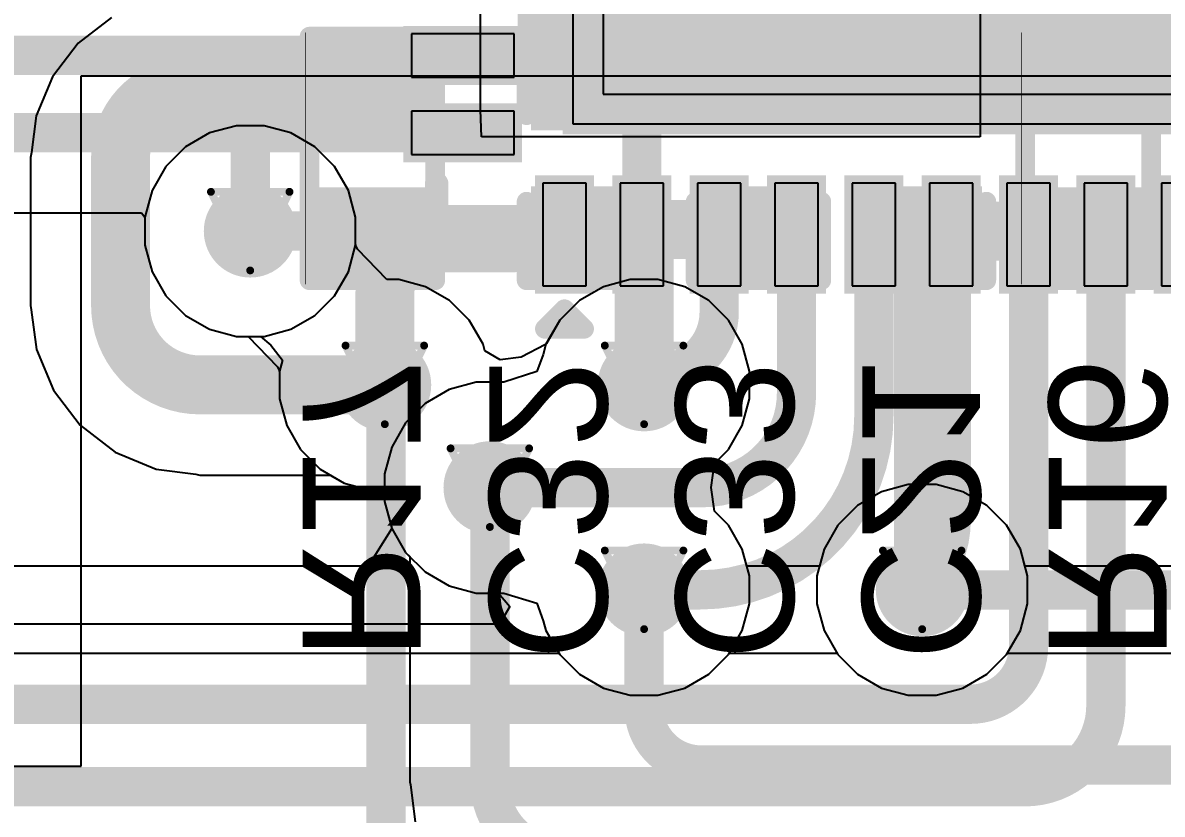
# Model space of a CAD drawing. Header units: inches. Extents: x 0 to 35.2, y -0.7 to 15.9.
# Drawn here: x 1.4651 to 1.7551, y 0.6569 to 0.8583 of the extents above; entities that cross this region are included whole.
import ezdxf

# ---------------------------------------------------------------- set-up
doc = ezdxf.new("R2010")
doc.units = ezdxf.units.IN
doc.header["$MEASUREMENT"] = 0
for name, color, linetype in [('Bottom Layer', 5, 'Continuous'), ('Bottom Overlay', 54, 'Continuous'), ('Bottom Paste', 16, 'Continuous'), ('Bottom Solder', 6, 'Continuous'), ('Drill Drawing', 1, 'Continuous'), ('GND1', 16, 'Continuous'), ('GND2', 76, 'Continuous'), ('Top Layer', 1, 'Continuous'), ('Top Overlay', 2, 'Continuous'), ('Top Paste', 8, 'Continuous'), ('Top Solder', 216, 'Continuous'), ('Via Holes', 16, 'Continuous')]:
    doc.layers.add(name, color=color, linetype=linetype)
doc.styles.add('Arial', font='', dxfattribs={"height": 0.2})
doc.styles.get('Arial').set_extended_font_data('Arial')

# ---------------------------------------------------------------- blocks, each defined once
blk = doc.blocks.new('40_LFCSP_WQ__6_6__24')
at = {"layer": 'Top Layer'}
for points in [[(-0.08307, 0.12756), (-0.08307, 0.10138), (-0.09409, 0.10138), (-0.09409, 0.12756)], [(-0.06339, 0.12756), (-0.06339, 0.10138), (-0.07441, 0.10138), (-0.07441, 0.12756)], [(-0.10138, 0.09409), (-0.10138, 0.08307), (-0.12756, 0.08307), (-0.12756, 0.09409)], [(0.08701, 0.08701), (0.08701, -0.08701), (-0.08701, -0.08701), (-0.08701, 0.08701)], [(-0.10138, 0.07441), (-0.10138, 0.06339), (-0.12756, 0.06339), (-0.12756, 0.07441)], [(-0.10138, 0.05472), (-0.10138, 0.0437), (-0.12756, 0.0437), (-0.12756, 0.05472)], [(-0.10138, 0.03504), (-0.10138, 0.02402), (-0.12756, 0.02402), (-0.12756, 0.03504)], [(-0.10138, 0.01535), (-0.10138, 0.00433), (-0.12756, 0.00433), (-0.12756, 0.01535)], [(-0.10138, -0.00433), (-0.10138, -0.01535), (-0.12756, -0.01535), (-0.12756, -0.00433)], [(-0.10138, -0.02402), (-0.10138, -0.03504), (-0.12756, -0.03504), (-0.12756, -0.02402)], [(-0.10138, -0.0437), (-0.10138, -0.05472), (-0.12756, -0.05472), (-0.12756, -0.0437)], [(-0.10138, -0.06339), (-0.10138, -0.07441), (-0.12756, -0.07441), (-0.12756, -0.06339)]]:
    blk.add_hatch(color=1, dxfattribs=at).paths.add_polyline_path(points)
at = {"layer": 'Top Solder'}
for points in [[(-0.08107, 0.12956), (-0.08107, 0.09938), (-0.09609, 0.09938), (-0.09609, 0.12956)], [(-0.06139, 0.12956), (-0.06139, 0.09938), (-0.07641, 0.09938), (-0.07641, 0.12956)], [(-0.09938, 0.09609), (-0.09938, 0.08107), (-0.12956, 0.08107), (-0.12956, 0.09609)], [(0.08901, 0.08901), (0.08901, -0.08901), (-0.08901, -0.08901), (-0.08901, 0.08901)], [(-0.09938, 0.07641), (-0.09938, 0.06139), (-0.12956, 0.06139), (-0.12956, 0.07641)], [(-0.09938, 0.05672), (-0.09938, 0.0417), (-0.12956, 0.0417), (-0.12956, 0.05672)], [(-0.09938, 0.03704), (-0.09938, 0.02202), (-0.12956, 0.02202), (-0.12956, 0.03704)], [(-0.09938, 0.01735), (-0.09938, 0.00233), (-0.12956, 0.00233), (-0.12956, 0.01735)], [(-0.09938, -0.00233), (-0.09938, -0.01735), (-0.12956, -0.01735), (-0.12956, -0.00233)], [(-0.09938, -0.02202), (-0.09938, -0.03704), (-0.12956, -0.03704), (-0.12956, -0.02202)], [(-0.09938, -0.0417), (-0.09938, -0.05672), (-0.12956, -0.05672), (-0.12956, -0.0417)], [(-0.09938, -0.06139), (-0.09938, -0.07641), (-0.12956, -0.07641), (-0.12956, -0.06139)]]:
    blk.add_hatch(color=216, dxfattribs=at).paths.add_polyline_path(points)
at = {"layer": 'Top Overlay'}
for points, const_width in [([(-0.12111, 0.12111), (-0.10159, 0.12111)], 0.006), ([(-0.12111, 0.12111), (-0.12111, 0.10159)], 0.006), ([(-0.13847, 0.09358), (-0.13847, 0.08358)], 0.005), ([(-0.13847, 0.09358), (-0.13347, 0.08858)], 0.005), ([(-0.13347, 0.08858), (-0.13847, 0.08358)], 0.005)]:
    blk.add_lwpolyline(points, dxfattribs=dict(at, const_width=const_width))
for points, const_width in [([(-0.12261, 0.12111, 1), (-0.11961, 0.12111, 1)], 0.003), ([(-0.12261, 0.12111, 1), (-0.11961, 0.12111, 1)], 0.003), ([(-0.10309, 0.12111, 1), (-0.10009, 0.12111, 1)], 0.003), ([(-0.12261, 0.10159, 1), (-0.11961, 0.10159, 1)], 0.003), ([(-0.13972, 0.09358, 1), (-0.13722, 0.09358, 1)], 0.0025), ([(-0.13972, 0.09358, 1), (-0.13722, 0.09358, 1)], 0.0025), ([(-0.13472, 0.08858, 1), (-0.13222, 0.08858, 1)], 0.0025), ([(-0.13472, 0.08858, 1), (-0.13222, 0.08858, 1)], 0.0025), ([(-0.13972, 0.08358, 1), (-0.13722, 0.08358, 1)], 0.0025), ([(-0.13972, 0.08358, 1), (-0.13722, 0.08358, 1)], 0.0025)]:
    blk.add_lwpolyline(points, format="xyb", close=True, dxfattribs=dict(at, const_width=const_width))
at = {"layer": 'Top Paste'}
for p, q in [((-0.08307, 0.12756), (-0.09409, 0.12756)), ((-0.09409, 0.12756), (-0.09409, 0.10138)), ((-0.08307, 0.10138), (-0.08307, 0.12756)), ((-0.06339, 0.12756), (-0.07441, 0.12756)), ((-0.07441, 0.12756), (-0.07441, 0.10138)), ((-0.06339, 0.10138), (-0.06339, 0.12756)), ((-0.09409, 0.10138), (-0.09409, 0.10138)), ((-0.09409, 0.10138), (-0.08307, 0.10138)), ((-0.07441, 0.10138), (-0.07441, 0.10138)), ((-0.07441, 0.10138), (-0.06339, 0.10138)), ((-0.10138, 0.09409), (-0.12756, 0.09409)), ((-0.12756, 0.09409), (-0.12756, 0.08307)), ((-0.10138, 0.08307), (-0.10138, 0.09409)), ((-0.12756, 0.08307), (-0.12756, 0.08307)), ((-0.12756, 0.08307), (-0.10138, 0.08307)), ((0.07874, 0.07874), (-0.07874, 0.07874)), ((-0.07874, 0.07874), (-0.07874, -0.07874)), ((-0.10138, 0.07441), (-0.12756, 0.07441)), ((-0.12756, 0.07441), (-0.12756, 0.06339)), ((-0.10138, 0.06339), (-0.10138, 0.07441)), ((-0.12756, 0.06339), (-0.12756, 0.06339)), ((-0.12756, 0.06339), (-0.10138, 0.06339)), ((-0.10138, 0.05472), (-0.12756, 0.05472)), ((-0.12756, 0.05472), (-0.12756, 0.0437)), ((-0.10138, 0.05472), (-0.10138, 0.05472)), ((-0.10138, 0.0437), (-0.10138, 0.05472)), ((-0.12756, 0.0437), (-0.10138, 0.0437)), ((-0.10138, 0.03504), (-0.12756, 0.03504)), ((-0.12756, 0.03504), (-0.12756, 0.02402)), ((-0.10138, 0.03504), (-0.10138, 0.03504)), ((-0.10138, 0.02402), (-0.10138, 0.03504)), ((-0.12756, 0.02402), (-0.10138, 0.02402)), ((-0.10138, 0.01535), (-0.12756, 0.01535)), ((-0.12756, 0.01535), (-0.12756, 0.00433)), ((-0.10138, 0.01535), (-0.10138, 0.01535)), ((-0.10138, 0.00433), (-0.10138, 0.01535)), ((-0.12756, 0.00433), (-0.10138, 0.00433)), ((-0.10138, -0.00433), (-0.12756, -0.00433)), ((-0.12756, -0.00433), (-0.12756, -0.01535)), ((-0.10138, -0.00433), (-0.10138, -0.00433)), ((-0.10138, -0.01535), (-0.10138, -0.00433)), ((-0.12756, -0.01535), (-0.10138, -0.01535)), ((-0.10138, -0.02402), (-0.12756, -0.02402)), ((-0.12756, -0.02402), (-0.12756, -0.03504)), ((-0.10138, -0.02402), (-0.10138, -0.02402)), ((-0.10138, -0.03504), (-0.10138, -0.02402)), ((-0.12756, -0.03504), (-0.10138, -0.03504)), ((-0.10138, -0.0437), (-0.12756, -0.0437)), ((-0.12756, -0.0437), (-0.12756, -0.05472)), ((-0.10138, -0.0437), (-0.10138, -0.0437)), ((-0.10138, -0.05472), (-0.10138, -0.0437)), ((-0.12756, -0.05472), (-0.10138, -0.05472)), ((-0.10138, -0.06339), (-0.12756, -0.06339)), ((-0.12756, -0.06339), (-0.12756, -0.07441)), ((-0.10138, -0.06339), (-0.10138, -0.06339)), ((-0.10138, -0.07441), (-0.10138, -0.06339))]:
    blk.add_line(p, q, dxfattribs=at)
blk = doc.blocks.new('R___0402_B_92')
at = {"layer": 'Bottom Layer'}
for points in [[(-0.0095, 0.0125), (-0.0095, -0.0125), (-0.0275, -0.0125), (-0.0275, 0.0125)], [(0.0275, 0.0125), (0.0275, -0.0125), (0.0095, -0.0125), (0.0095, 0.0125)]]:
    blk.add_hatch(color=5, dxfattribs=at).paths.add_polyline_path(points)
at = {"layer": 'Bottom Paste'}
for points in [[(-0.0095, 0.0125), (-0.0095, -0.0125), (-0.0275, -0.0125), (-0.0275, 0.0125)], [(0.0275, 0.0125), (0.0275, -0.0125), (0.0095, -0.0125), (0.0095, 0.0125)]]:
    blk.add_hatch(color=16, dxfattribs=at).paths.add_polyline_path(points)
at = {"layer": 'Bottom Solder'}
for points in [[(-0.00733, 0.01467), (-0.00733, -0.01467), (-0.02967, -0.01467), (-0.02967, 0.01467)], [(0.02967, 0.01467), (0.02967, -0.01467), (0.00733, -0.01467), (0.00733, 0.01467)]]:
    blk.add_hatch(color=6, dxfattribs=at).paths.add_polyline_path(points)
at = {"layer": 'Bottom Overlay'}
for points, const_width in [([(-0.031, 0.016), (0.031, 0.016)], 0.005), ([(-0.031, 0.016), (-0.031, -0.016)], 0.005), ([(0.031, 0.016), (0.031, -0.016)], 0.005), ([(-0.032, 0.017), (0.032, 0.017)], 0.000127), ([(-0.031, -0.016), (0.031, -0.016)], 0.005)]:
    blk.add_lwpolyline(points, dxfattribs=dict(at, const_width=const_width))
for points, const_width in [([(-0.03225, 0.016, 1), (-0.02975, 0.016, 1)], 0.0025), ([(-0.03225, 0.016, 1), (-0.02975, 0.016, 1)], 0.0025), ([(0.02975, 0.016, 1), (0.03225, 0.016, 1)], 0.0025), ([(0.02975, 0.016, 1), (0.03225, 0.016, 1)], 0.0025), ([(-0.03203, 0.017, 1), (-0.03197, 0.017, 1)], 0.0000635), ([(0.03197, 0.017, 1), (0.03203, 0.017, 1)], 0.0000635), ([(-0.03225, -0.016, 1), (-0.02975, -0.016, 1)], 0.0025), ([(-0.03225, -0.016, 1), (-0.02975, -0.016, 1)], 0.0025), ([(0.02975, -0.016, 1), (0.03225, -0.016, 1)], 0.0025), ([(0.02975, -0.016, 1), (0.03225, -0.016, 1)], 0.0025)]:
    blk.add_lwpolyline(points, format="xyb", close=True, dxfattribs=dict(at, const_width=const_width))
blk = doc.blocks.new('R___0402_B_93')
at = {"layer": 'Bottom Layer'}
for points in [[(-0.0095, 0.0125), (-0.0095, -0.0125), (-0.0275, -0.0125), (-0.0275, 0.0125)], [(0.0275, 0.0125), (0.0275, -0.0125), (0.0095, -0.0125), (0.0095, 0.0125)]]:
    blk.add_hatch(color=5, dxfattribs=at).paths.add_polyline_path(points)
at = {"layer": 'Bottom Paste'}
for points in [[(-0.0095, 0.0125), (-0.0095, -0.0125), (-0.0275, -0.0125), (-0.0275, 0.0125)], [(0.0275, 0.0125), (0.0275, -0.0125), (0.0095, -0.0125), (0.0095, 0.0125)]]:
    blk.add_hatch(color=16, dxfattribs=at).paths.add_polyline_path(points)
at = {"layer": 'Bottom Solder'}
for points in [[(-0.00733, 0.01467), (-0.00733, -0.01467), (-0.02967, -0.01467), (-0.02967, 0.01467)], [(0.02967, 0.01467), (0.02967, -0.01467), (0.00733, -0.01467), (0.00733, 0.01467)]]:
    blk.add_hatch(color=6, dxfattribs=at).paths.add_polyline_path(points)
at = {"layer": 'Bottom Overlay'}
for points, const_width in [([(-0.031, 0.016), (0.031, 0.016)], 0.005), ([(-0.031, 0.016), (-0.031, -0.016)], 0.005), ([(0.031, 0.016), (0.031, -0.016)], 0.005), ([(-0.032, 0.017), (0.032, 0.017)], 0.000127), ([(-0.031, -0.016), (0.031, -0.016)], 0.005)]:
    blk.add_lwpolyline(points, dxfattribs=dict(at, const_width=const_width))
for points, const_width in [([(-0.03225, 0.016, 1), (-0.02975, 0.016, 1)], 0.0025), ([(-0.03225, 0.016, 1), (-0.02975, 0.016, 1)], 0.0025), ([(0.02975, 0.016, 1), (0.03225, 0.016, 1)], 0.0025), ([(0.02975, 0.016, 1), (0.03225, 0.016, 1)], 0.0025), ([(-0.03203, 0.017, 1), (-0.03197, 0.017, 1)], 0.0000635), ([(0.03197, 0.017, 1), (0.03203, 0.017, 1)], 0.0000635), ([(-0.03225, -0.016, 1), (-0.02975, -0.016, 1)], 0.0025), ([(-0.03225, -0.016, 1), (-0.02975, -0.016, 1)], 0.0025), ([(0.02975, -0.016, 1), (0.03225, -0.016, 1)], 0.0025), ([(0.02975, -0.016, 1), (0.03225, -0.016, 1)], 0.0025)]:
    blk.add_lwpolyline(points, format="xyb", close=True, dxfattribs=dict(at, const_width=const_width))
blk = doc.blocks.new('C___0402_B_165')
at = {"layer": 'Bottom Layer'}
for points in [[(-0.0095, 0.0125), (-0.0095, -0.0125), (-0.0275, -0.0125), (-0.0275, 0.0125)], [(0.0275, 0.0125), (0.0275, -0.0125), (0.0095, -0.0125), (0.0095, 0.0125)]]:
    blk.add_hatch(color=5, dxfattribs=at).paths.add_polyline_path(points)
at = {"layer": 'Bottom Paste'}
for points in [[(-0.0095, 0.0125), (-0.0095, -0.0125), (-0.0275, -0.0125), (-0.0275, 0.0125)], [(0.0275, 0.0125), (0.0275, -0.0125), (0.0095, -0.0125), (0.0095, 0.0125)]]:
    blk.add_hatch(color=16, dxfattribs=at).paths.add_polyline_path(points)
at = {"layer": 'Bottom Solder'}
for points in [[(-0.00714, 0.01486), (-0.00714, -0.01486), (-0.02986, -0.01486), (-0.02986, 0.01486)], [(0.02986, 0.01486), (0.02986, -0.01486), (0.00714, -0.01486), (0.00714, 0.01486)]]:
    blk.add_hatch(color=6, dxfattribs=at).paths.add_polyline_path(points)
at = {"layer": 'Bottom Overlay', "const_width": 0.005}
for points in [[(-0.031, -0.016), (-0.031, 0.016)], [(-0.011, 0.016), (-0.031, 0.016)], [(0.031, 0.016), (0.011, 0.016)], [(0.031, -0.016), (0.031, 0.016)], [(-0.011, -0.016), (-0.031, -0.016)], [(0.031, -0.016), (0.011, -0.016)]]:
    blk.add_lwpolyline(points, dxfattribs=at)
at = {"layer": 'Bottom Overlay', "const_width": 0.0025}
for points in [[(-0.03225, 0.016, 1), (-0.02975, 0.016, 1)], [(-0.03225, 0.016, 1), (-0.02975, 0.016, 1)], [(-0.01225, 0.016, 1), (-0.00975, 0.016, 1)], [(0.00975, 0.016, 1), (0.01225, 0.016, 1)], [(0.02975, 0.016, 1), (0.03225, 0.016, 1)], [(0.02975, 0.016, 1), (0.03225, 0.016, 1)], [(-0.03225, -0.016, 1), (-0.02975, -0.016, 1)], [(-0.03225, -0.016, 1), (-0.02975, -0.016, 1)], [(-0.01225, -0.016, 1), (-0.00975, -0.016, 1)], [(0.00975, -0.016, 1), (0.01225, -0.016, 1)], [(0.02975, -0.016, 1), (0.03225, -0.016, 1)], [(0.02975, -0.016, 1), (0.03225, -0.016, 1)]]:
    blk.add_lwpolyline(points, format="xyb", close=True, dxfattribs=at)
blk = doc.blocks.new('C___0402_B_166')
at = {"layer": 'Bottom Layer'}
for points in [[(-0.0095, 0.0125), (-0.0095, -0.0125), (-0.0275, -0.0125), (-0.0275, 0.0125)], [(0.0275, 0.0125), (0.0275, -0.0125), (0.0095, -0.0125), (0.0095, 0.0125)]]:
    blk.add_hatch(color=5, dxfattribs=at).paths.add_polyline_path(points)
at = {"layer": 'Bottom Paste'}
for points in [[(-0.0095, 0.0125), (-0.0095, -0.0125), (-0.0275, -0.0125), (-0.0275, 0.0125)], [(0.0275, 0.0125), (0.0275, -0.0125), (0.0095, -0.0125), (0.0095, 0.0125)]]:
    blk.add_hatch(color=16, dxfattribs=at).paths.add_polyline_path(points)
at = {"layer": 'Bottom Solder'}
for points in [[(-0.00714, 0.01486), (-0.00714, -0.01486), (-0.02986, -0.01486), (-0.02986, 0.01486)], [(0.02986, 0.01486), (0.02986, -0.01486), (0.00714, -0.01486), (0.00714, 0.01486)]]:
    blk.add_hatch(color=6, dxfattribs=at).paths.add_polyline_path(points)
at = {"layer": 'Bottom Overlay', "const_width": 0.005}
for points in [[(-0.031, -0.016), (-0.031, 0.016)], [(-0.011, 0.016), (-0.031, 0.016)], [(0.031, 0.016), (0.011, 0.016)], [(0.031, -0.016), (0.031, 0.016)], [(-0.011, -0.016), (-0.031, -0.016)], [(0.031, -0.016), (0.011, -0.016)]]:
    blk.add_lwpolyline(points, dxfattribs=at)
at = {"layer": 'Bottom Overlay', "const_width": 0.0025}
for points in [[(-0.03225, 0.016, 1), (-0.02975, 0.016, 1)], [(-0.03225, 0.016, 1), (-0.02975, 0.016, 1)], [(-0.01225, 0.016, 1), (-0.00975, 0.016, 1)], [(0.00975, 0.016, 1), (0.01225, 0.016, 1)], [(0.02975, 0.016, 1), (0.03225, 0.016, 1)], [(0.02975, 0.016, 1), (0.03225, 0.016, 1)], [(-0.03225, -0.016, 1), (-0.02975, -0.016, 1)], [(-0.03225, -0.016, 1), (-0.02975, -0.016, 1)], [(-0.01225, -0.016, 1), (-0.00975, -0.016, 1)], [(0.00975, -0.016, 1), (0.01225, -0.016, 1)], [(0.02975, -0.016, 1), (0.03225, -0.016, 1)], [(0.02975, -0.016, 1), (0.03225, -0.016, 1)]]:
    blk.add_lwpolyline(points, format="xyb", close=True, dxfattribs=at)
blk = doc.blocks.new('C___0402_B_171')
at = {"layer": 'Bottom Layer'}
for points in [[(-0.0095, 0.0125), (-0.0095, -0.0125), (-0.0275, -0.0125), (-0.0275, 0.0125)], [(0.0275, 0.0125), (0.0275, -0.0125), (0.0095, -0.0125), (0.0095, 0.0125)]]:
    blk.add_hatch(color=5, dxfattribs=at).paths.add_polyline_path(points)
at = {"layer": 'Bottom Paste'}
for points in [[(-0.0095, 0.0125), (-0.0095, -0.0125), (-0.0275, -0.0125), (-0.0275, 0.0125)], [(0.0275, 0.0125), (0.0275, -0.0125), (0.0095, -0.0125), (0.0095, 0.0125)]]:
    blk.add_hatch(color=16, dxfattribs=at).paths.add_polyline_path(points)
at = {"layer": 'Bottom Solder'}
for points in [[(-0.00714, 0.01486), (-0.00714, -0.01486), (-0.02986, -0.01486), (-0.02986, 0.01486)], [(0.02986, 0.01486), (0.02986, -0.01486), (0.00714, -0.01486), (0.00714, 0.01486)]]:
    blk.add_hatch(color=6, dxfattribs=at).paths.add_polyline_path(points)
at = {"layer": 'Bottom Overlay', "const_width": 0.005}
for points in [[(-0.011, 0.016), (-0.031, 0.016)], [(-0.031, -0.016), (-0.031, 0.016)], [(0.031, 0.016), (0.011, 0.016)], [(0.031, -0.016), (0.031, 0.016)], [(-0.011, -0.016), (-0.031, -0.016)], [(0.031, -0.016), (0.011, -0.016)]]:
    blk.add_lwpolyline(points, dxfattribs=at)
at = {"layer": 'Bottom Overlay', "const_width": 0.0025}
for points in [[(-0.03225, 0.016, 1), (-0.02975, 0.016, 1)], [(-0.03225, 0.016, 1), (-0.02975, 0.016, 1)], [(-0.01225, 0.016, 1), (-0.00975, 0.016, 1)], [(0.00975, 0.016, 1), (0.01225, 0.016, 1)], [(0.02975, 0.016, 1), (0.03225, 0.016, 1)], [(0.02975, 0.016, 1), (0.03225, 0.016, 1)], [(-0.03225, -0.016, 1), (-0.02975, -0.016, 1)], [(-0.03225, -0.016, 1), (-0.02975, -0.016, 1)], [(-0.01225, -0.016, 1), (-0.00975, -0.016, 1)], [(0.00975, -0.016, 1), (0.01225, -0.016, 1)], [(0.02975, -0.016, 1), (0.03225, -0.016, 1)], [(0.02975, -0.016, 1), (0.03225, -0.016, 1)]]:
    blk.add_lwpolyline(points, format="xyb", close=True, dxfattribs=at)

msp = doc.modelspace()

# ---------------------------------------------------------------- hatches: boundary and pattern name
at = {"layer": 'Bottom Layer'}
msp.add_hatch(color=5, dxfattribs=at).paths.add_polyline_path([(1.59111, 0.83328), (1.70686, 0.83328), (1.70686, 1.00425), (1.59111, 1.00425)])
h = msp.add_hatch(color=5, dxfattribs=at)
edge = h.paths.add_edge_path()
edge.add_arc((1.523, 0.80528), 0.01181, 0, 360)
h = msp.add_hatch(color=5, dxfattribs=at)
edge = h.paths.add_edge_path()
edge.add_arc((1.55726, 0.76615), 0.01181, 0, 360)
h = msp.add_hatch(color=5, dxfattribs=at)
edge = h.paths.add_edge_path()
edge.add_arc((1.62325, 0.76615), 0.01181, 0, 360)
h = msp.add_hatch(color=5, dxfattribs=at)
edge = h.paths.add_edge_path()
edge.add_arc((1.584, 0.74), 0.01181, 0, 360)
h = msp.add_hatch(color=5, dxfattribs=at)
edge = h.paths.add_edge_path()
edge.add_arc((1.62325, 0.714), 0.01181, 0, 360)
h = msp.add_hatch(color=5, dxfattribs=at)
edge = h.paths.add_edge_path()
edge.add_arc((1.69403, 0.714), 0.01181, 0, 360)
at = {"layer": 'GND1'}
h = msp.add_hatch(color=16, dxfattribs=at)
edge = h.paths.add_edge_path()
edge.add_arc((1.523, 0.80528), 0.01181, 0, 360)
h = msp.add_hatch(color=16, dxfattribs=at)
edge = h.paths.add_edge_path()
edge.add_arc((1.55726, 0.76615), 0.01181, 0, 360)
h = msp.add_hatch(color=16, dxfattribs=at)
edge = h.paths.add_edge_path()
edge.add_arc((1.62325, 0.76615), 0.01181, 0, 360)
h = msp.add_hatch(color=16, dxfattribs=at)
edge = h.paths.add_edge_path()
edge.add_arc((1.584, 0.74), 0.01181, 0, 360)
h = msp.add_hatch(color=16, dxfattribs=at)
edge = h.paths.add_edge_path()
edge.add_arc((1.62325, 0.714), 0.01181, 0, 360)
h = msp.add_hatch(color=16, dxfattribs=at)
edge = h.paths.add_edge_path()
edge.add_arc((1.69403, 0.714), 0.01181, 0, 360)
at = {"layer": 'GND2'}
h = msp.add_hatch(color=76, dxfattribs=at)
edge = h.paths.add_edge_path()
edge.add_arc((1.523, 0.80528), 0.01181, 0, 360)
h = msp.add_hatch(color=76, dxfattribs=at)
edge = h.paths.add_edge_path()
edge.add_arc((1.55726, 0.76615), 0.01181, 0, 360)
h = msp.add_hatch(color=76, dxfattribs=at)
edge = h.paths.add_edge_path()
edge.add_arc((1.62325, 0.76615), 0.01181, 0, 360)
h = msp.add_hatch(color=76, dxfattribs=at)
edge = h.paths.add_edge_path()
edge.add_arc((1.584, 0.74), 0.01181, 0, 360)
h = msp.add_hatch(color=76, dxfattribs=at)
edge = h.paths.add_edge_path()
edge.add_arc((1.62325, 0.714), 0.01181, 0, 360)
h = msp.add_hatch(color=76, dxfattribs=at)
edge = h.paths.add_edge_path()
edge.add_arc((1.69403, 0.714), 0.01181, 0, 360)
at = {"layer": 'Top Layer'}
h = msp.add_hatch(color=1, dxfattribs=at)
edge = h.paths.add_edge_path()
edge.add_arc((1.523, 0.80528), 0.01181, 0, 360)
h = msp.add_hatch(color=1, dxfattribs=at)
edge = h.paths.add_edge_path()
edge.add_arc((1.55726, 0.76615), 0.01181, 0, 360)
h = msp.add_hatch(color=1, dxfattribs=at)
edge = h.paths.add_edge_path()
edge.add_arc((1.62325, 0.76615), 0.01181, 0, 360)
h = msp.add_hatch(color=1, dxfattribs=at)
edge = h.paths.add_edge_path()
edge.add_arc((1.584, 0.74), 0.01181, 0, 360)
h = msp.add_hatch(color=1, dxfattribs=at)
edge = h.paths.add_edge_path()
edge.add_arc((1.62325, 0.714), 0.01181, 0, 360)
h = msp.add_hatch(color=1, dxfattribs=at)
edge = h.paths.add_edge_path()
edge.add_arc((1.69403, 0.714), 0.01181, 0, 360)
at = {"layer": 'Via Holes'}
h = msp.add_hatch(color=7, dxfattribs=at)
edge = h.paths.add_edge_path()
edge.add_arc((1.523, 0.80528), 0.00591, 0, 360)
h = msp.add_hatch(color=7, dxfattribs=at)
edge = h.paths.add_edge_path()
edge.add_arc((1.55726, 0.76615), 0.00591, 0, 360)
h = msp.add_hatch(color=7, dxfattribs=at)
edge = h.paths.add_edge_path()
edge.add_arc((1.62325, 0.76615), 0.00591, 0, 360)
h = msp.add_hatch(color=7, dxfattribs=at)
edge = h.paths.add_edge_path()
edge.add_arc((1.584, 0.74), 0.00591, 0, 360)
h = msp.add_hatch(color=7, dxfattribs=at)
edge = h.paths.add_edge_path()
edge.add_arc((1.62325, 0.714), 0.00591, 0, 360)
h = msp.add_hatch(color=7, dxfattribs=at)
edge = h.paths.add_edge_path()
edge.add_arc((1.69403, 0.714), 0.00591, 0, 360)

# ---------------------------------------------------------------- linework, layer by layer
at = {"layer": 'Bottom Layer'}
for p, q in [((1.5816, 0.83618), (1.5816, 0.86628)), ((1.70877, 0.86628), (1.70877, 0.82928)), ((1.48771, 0.85962), (1.4792, 0.85309)), ((1.4792, 0.85309), (1.47266, 0.84457)), ((1.47266, 0.84457), (1.46855, 0.83465)), ((1.58184, 0.82928), (1.5816, 0.83618)), ((1.46855, 0.83465), (1.46732, 0.82532)), ((1.70877, 0.82928), (1.58184, 0.82928)), ((1.46732, 0.82532), (1.46706, 0.824)), ((1.46706, 0.824), (1.46706, 0.78635)), ((1.46706, 0.78635), (1.46727, 0.78527)), ((1.46727, 0.78527), (1.4686, 0.7752)), ((1.4686, 0.7752), (1.4729, 0.76482)), ((1.4729, 0.76482), (1.47975, 0.7559)), ((1.47975, 0.7559), (1.48866, 0.74905)), ((1.48866, 0.74905), (1.49905, 0.74475)), ((1.49905, 0.74475), (1.50912, 0.74343)), ((1.50912, 0.74343), (1.5102, 0.74321)), ((1.5102, 0.74321), (1.54338, 0.74321)), ((1.54338, 0.74321), (1.54692, 0.74117)), ((1.54692, 0.74117), (1.55373, 0.73934)), ((1.55373, 0.73934), (1.55719, 0.73934)), ((1.55719, 0.73934), (1.55719, 0.73647)), ((1.55719, 0.73647), (1.55902, 0.72965)), ((1.55902, 0.72965), (1.56255, 0.72354)), ((1.56255, 0.72354), (1.56361, 0.72248)), ((1.56361, 0.72248), (1.56361, 0.66515)), ((1.56361, 0.66515), (1.56377, 0.66435)), ((1.56377, 0.66435), (1.56501, 0.65493))]:
    msp.add_line(p, q, dxfattribs=at)
for points, const_width in [([(1.49, 0.824, -0.414214), (1.50828, 0.84228)], 0.015), ([(1.62325, 0.80319, -0.414214), (1.62534, 0.80528)], 0.007), ([(1.5102, 0.76615, -0.414214), (1.49, 0.78635)], 0.015), ([(1.63779, 0.66942, -0.414214), (1.62325, 0.68396)], 0.01), ([(1.60315, 0.646, -0.414214), (1.584, 0.66515)], 0.01)]:
    msp.add_lwpolyline(points, format="xyb", dxfattribs=dict(at, const_width=const_width))
for points, const_width in [([(1.50828, 0.84228), (1.5541, 0.84228)], 0.015), ([(1.73627, 0.84228), (1.79221, 0.84228)], 0.015), ([(1.49, 0.78635), (1.49, 0.824)], 0.015), ([(1.62325, 0.80319), (1.62325, 0.80569)], 0.015), ([(1.62325, 0.80569), (1.65195, 0.80569)], 0.015), ([(1.65195, 0.80569), (1.65236, 0.80528)], 0.015), ([(1.69436, 0.714), (1.69436, 0.80528)], 0.015), ([(1.69436, 0.80528), (1.73627, 0.80528)], 0.015), ([(1.523, 0.80528), (1.5541, 0.80528)], 0.01), ([(1.62325, 0.76615), (1.62325, 0.80319)], 0.015), ([(1.5102, 0.76615), (1.55726, 0.76615)], 0.015), ([(1.584, 0.66515), (1.584, 0.74)], 0.01), ([(1.62325, 0.68396), (1.62325, 0.714)], 0.01), ([(1.69436, 0.714), (1.906, 0.714)], 0.01), ([(1.69403, 0.714), (1.69436, 0.714)], 0.007), ([(1.63779, 0.66942), (1.92774, 0.66942)], 0.01)]:
    msp.add_lwpolyline(points, dxfattribs=dict(at, const_width=const_width))
for points, const_width in [([(1.50453, 0.84228, 1), (1.51203, 0.84228, 1)], 0.0075), ([(1.50453, 0.84228, 1), (1.51203, 0.84228, 1)], 0.0075), ([(1.55035, 0.84228, 1), (1.55785, 0.84228, 1)], 0.0075), ([(1.73252, 0.84228, 1), (1.74002, 0.84228, 1)], 0.0075), ([(1.48625, 0.824, 1), (1.49375, 0.824, 1)], 0.0075), ([(1.48625, 0.824, 1), (1.49375, 0.824, 1)], 0.0075), ([(1.6195, 0.80569, 1), (1.627, 0.80569, 1)], 0.0075), ([(1.6195, 0.80569, 1), (1.627, 0.80569, 1)], 0.0075), ([(1.6482, 0.80569, 1), (1.6557, 0.80569, 1)], 0.0075), ([(1.6482, 0.80569, 1), (1.6557, 0.80569, 1)], 0.0075), ([(1.64861, 0.80528, 1), (1.65611, 0.80528, 1)], 0.0075), ([(1.69061, 0.80528, 1), (1.69811, 0.80528, 1)], 0.0075), ([(1.69061, 0.80528, 1), (1.69811, 0.80528, 1)], 0.0075), ([(1.73252, 0.80528, 1), (1.74002, 0.80528, 1)], 0.0075), ([(1.5205, 0.80528, 1), (1.5255, 0.80528, 1)], 0.005), ([(1.5516, 0.80528, 1), (1.5566, 0.80528, 1)], 0.005), ([(1.6195, 0.80319, 1), (1.627, 0.80319, 1)], 0.0075), ([(1.6195, 0.80319, 1), (1.627, 0.80319, 1)], 0.0075), ([(1.6215, 0.80319, 1), (1.625, 0.80319, 1)], 0.0035), ([(1.62359, 0.80528, 1), (1.62709, 0.80528, 1)], 0.0035), ([(1.48625, 0.78635, 1), (1.49375, 0.78635, 1)], 0.0075), ([(1.48625, 0.78635, 1), (1.49375, 0.78635, 1)], 0.0075), ([(1.50645, 0.76615, 1), (1.51395, 0.76615, 1)], 0.0075), ([(1.50645, 0.76615, 1), (1.51395, 0.76615, 1)], 0.0075), ([(1.55351, 0.76615, 1), (1.56101, 0.76615, 1)], 0.0075), ([(1.6195, 0.76615, 1), (1.627, 0.76615, 1)], 0.0075), ([(1.5815, 0.74, 1), (1.5865, 0.74, 1)], 0.005), ([(1.69061, 0.714, 1), (1.69811, 0.714, 1)], 0.0075), ([(1.62075, 0.714, 1), (1.62575, 0.714, 1)], 0.005), ([(1.69186, 0.714, 1), (1.69686, 0.714, 1)], 0.005), ([(1.69228, 0.714, 1), (1.69578, 0.714, 1)], 0.0035), ([(1.69261, 0.714, 1), (1.69611, 0.714, 1)], 0.0035), ([(1.62075, 0.68396, 1), (1.62575, 0.68396, 1)], 0.005), ([(1.62075, 0.68396, 1), (1.62575, 0.68396, 1)], 0.005), ([(1.63529, 0.66942, 1), (1.64029, 0.66942, 1)], 0.005), ([(1.63529, 0.66942, 1), (1.64029, 0.66942, 1)], 0.005), ([(1.5815, 0.66515, 1), (1.5865, 0.66515, 1)], 0.005), ([(1.5815, 0.66515, 1), (1.5865, 0.66515, 1)], 0.005)]:
    msp.add_lwpolyline(points, format="xyb", close=True, dxfattribs=dict(at, const_width=const_width))
at = {"layer": 'Drill Drawing', "const_width": 0.002}
for points in [[(1.513, 0.81528), (1.533, 0.81528)], [(1.513, 0.81528), (1.523, 0.79528)], [(1.523, 0.79528), (1.533, 0.81528)], [(1.54726, 0.77615), (1.56726, 0.77615)], [(1.54726, 0.77615), (1.55726, 0.75615)], [(1.55726, 0.75615), (1.56726, 0.77615)], [(1.61325, 0.77615), (1.63325, 0.77615)], [(1.61325, 0.77615), (1.62325, 0.75615)], [(1.62325, 0.75615), (1.63325, 0.77615)], [(1.574, 0.75), (1.594, 0.75)], [(1.574, 0.75), (1.584, 0.73)], [(1.584, 0.73), (1.594, 0.75)], [(1.61325, 0.724), (1.63325, 0.724)], [(1.61325, 0.724), (1.62325, 0.704)], [(1.62325, 0.704), (1.63325, 0.724)], [(1.68403, 0.724), (1.70403, 0.724)], [(1.68403, 0.724), (1.69403, 0.704)], [(1.69403, 0.704), (1.70403, 0.724)]]:
    msp.add_lwpolyline(points, dxfattribs=at)
at = {"layer": 'Drill Drawing', "const_width": 0.001}
for points in [[(1.5125, 0.81528, 1), (1.5135, 0.81528, 1)], [(1.5125, 0.81528, 1), (1.5135, 0.81528, 1)], [(1.5325, 0.81528, 1), (1.5335, 0.81528, 1)], [(1.5325, 0.81528, 1), (1.5335, 0.81528, 1)], [(1.5225, 0.79528, 1), (1.5235, 0.79528, 1)], [(1.5225, 0.79528, 1), (1.5235, 0.79528, 1)], [(1.54676, 0.77615, 1), (1.54776, 0.77615, 1)], [(1.54676, 0.77615, 1), (1.54776, 0.77615, 1)], [(1.56676, 0.77615, 1), (1.56776, 0.77615, 1)], [(1.56676, 0.77615, 1), (1.56776, 0.77615, 1)], [(1.61275, 0.77615, 1), (1.61375, 0.77615, 1)], [(1.61275, 0.77615, 1), (1.61375, 0.77615, 1)], [(1.63275, 0.77615, 1), (1.63375, 0.77615, 1)], [(1.63275, 0.77615, 1), (1.63375, 0.77615, 1)], [(1.55676, 0.75615, 1), (1.55776, 0.75615, 1)], [(1.55676, 0.75615, 1), (1.55776, 0.75615, 1)], [(1.62275, 0.75615, 1), (1.62375, 0.75615, 1)], [(1.62275, 0.75615, 1), (1.62375, 0.75615, 1)], [(1.5735, 0.75, 1), (1.5745, 0.75, 1)], [(1.5735, 0.75, 1), (1.5745, 0.75, 1)], [(1.5935, 0.75, 1), (1.5945, 0.75, 1)], [(1.5935, 0.75, 1), (1.5945, 0.75, 1)], [(1.5835, 0.73, 1), (1.5845, 0.73, 1)], [(1.5835, 0.73, 1), (1.5845, 0.73, 1)], [(1.61275, 0.724, 1), (1.61375, 0.724, 1)], [(1.61275, 0.724, 1), (1.61375, 0.724, 1)], [(1.63275, 0.724, 1), (1.63375, 0.724, 1)], [(1.63275, 0.724, 1), (1.63375, 0.724, 1)], [(1.68353, 0.724, 1), (1.68453, 0.724, 1)], [(1.68353, 0.724, 1), (1.68453, 0.724, 1)], [(1.70353, 0.724, 1), (1.70453, 0.724, 1)], [(1.70353, 0.724, 1), (1.70453, 0.724, 1)], [(1.62275, 0.704, 1), (1.62375, 0.704, 1)], [(1.62275, 0.704, 1), (1.62375, 0.704, 1)], [(1.69353, 0.704, 1), (1.69453, 0.704, 1)], [(1.69353, 0.704, 1), (1.69453, 0.704, 1)]]:
    msp.add_lwpolyline(points, format="xyb", close=True, dxfattribs=at)
at = {"layer": 'GND1'}
for p, q in [((1.51265, 0.83026), (1.50654, 0.82674)), ((1.51947, 0.83209), (1.51265, 0.83026)), ((1.52653, 0.83209), (1.51947, 0.83209)), ((1.53335, 0.83026), (1.52653, 0.83209)), ((1.53946, 0.82674), (1.53335, 0.83026)), ((1.50654, 0.82674), (1.50155, 0.82174)), ((1.54445, 0.82174), (1.53946, 0.82674)), ((1.50155, 0.82174), (1.49802, 0.81563)), ((1.54798, 0.81563), (1.54445, 0.82174)), ((1.49802, 0.81563), (1.49619, 0.80881)), ((1.54981, 0.80881), (1.54798, 0.81563)), ((1.49619, 0.80881), (1.49619, 0.80175)), ((1.54981, 0.80226), (1.54981, 0.80881)), ((1.49619, 0.80175), (1.49802, 0.79493)), ((1.54989, 0.80159), (1.54981, 0.80226)), ((1.5503, 0.80066), (1.54989, 0.80159)), ((1.55781, 0.79296), (1.5503, 0.80066)), ((1.49802, 0.79493), (1.50155, 0.78882)), ((1.56079, 0.79296), (1.55781, 0.79296)), ((1.56761, 0.79114), (1.56079, 0.79296)), ((1.61972, 0.79296), (1.6129, 0.79114)), ((1.62678, 0.79296), (1.61972, 0.79296)), ((1.6336, 0.79114), (1.62678, 0.79296)), ((1.50155, 0.78882), (1.50654, 0.78383)), ((1.57373, 0.78761), (1.56761, 0.79114)), ((1.6129, 0.79114), (1.60679, 0.78761)), ((1.63971, 0.78761), (1.6336, 0.79114)), ((1.57872, 0.78261), (1.57373, 0.78761)), ((1.60679, 0.78761), (1.60179, 0.78261)), ((1.6447, 0.78261), (1.63971, 0.78761)), ((1.50654, 0.78383), (1.51265, 0.7803)), ((1.51265, 0.7803), (1.51947, 0.77847)), ((1.58225, 0.7765), (1.57872, 0.78261)), ((1.60179, 0.78261), (1.59839, 0.77671)), ((1.64823, 0.7765), (1.6447, 0.78261)), ((1.51947, 0.77847), (1.52246, 0.77847)), ((1.52246, 0.77847), (1.52997, 0.77077)), ((1.5827, 0.77483), (1.58225, 0.7765)), ((1.58661, 0.77254), (1.5827, 0.77483)), ((1.59816, 0.77645), (1.592, 0.7732)), ((1.59839, 0.77671), (1.59816, 0.77645)), ((1.65006, 0.76968), (1.64823, 0.7765)), ((1.592, 0.7732), (1.58661, 0.77254)), ((1.52997, 0.77077), (1.53038, 0.76985)), ((1.53038, 0.76985), (1.53045, 0.76917)), ((1.53045, 0.76917), (1.53045, 0.76262)), ((1.65006, 0.76262), (1.65006, 0.76968)), ((1.53045, 0.76262), (1.53228, 0.7558)), ((1.64823, 0.7558), (1.65006, 0.76262)), ((1.53228, 0.7558), (1.53581, 0.74969)), ((1.6447, 0.74969), (1.64823, 0.7558)), ((1.53581, 0.74969), (1.5408, 0.7447)), ((1.64117, 0.74616), (1.6447, 0.74969)), ((1.64034, 0.74008), (1.64117, 0.74616)), ((1.5408, 0.7447), (1.54692, 0.74117)), ((1.54692, 0.74117), (1.55373, 0.73934)), ((1.64117, 0.73399), (1.64034, 0.74008)), ((1.6905, 0.74081), (1.68369, 0.73898)), ((1.69756, 0.74081), (1.6905, 0.74081)), ((1.70438, 0.73898), (1.69756, 0.74081)), ((1.55373, 0.73934), (1.55719, 0.73934)), ((1.55719, 0.73934), (1.55719, 0.73647)), ((1.68369, 0.73898), (1.67757, 0.73545)), ((1.7105, 0.73545), (1.70438, 0.73898)), ((1.55719, 0.73647), (1.55892, 0.73)), ((1.6447, 0.73046), (1.64117, 0.73399)), ((1.67757, 0.73545), (1.67258, 0.73046)), ((1.71549, 0.73046), (1.7105, 0.73545)), ((1.55901, 0.72965), (1.55304, 0.72)), ((1.55892, 0.73), (1.55901, 0.72965)), ((1.64823, 0.72435), (1.6447, 0.73046)), ((1.67258, 0.73046), (1.66905, 0.72435)), ((1.71902, 0.72435), (1.71549, 0.73046)), ((1.6494, 0.72), (1.64823, 0.72435)), ((1.66905, 0.72435), (1.66789, 0.72)), ((1.72018, 0.72), (1.71902, 0.72435)), ((1.55304, 0.72), (1.07736, 0.72)), ((1.66789, 0.72), (1.6494, 0.72)), ((1.87985, 0.72), (1.72018, 0.72)), ((1.05395, 0.69789), (1.60159, 0.69789)), ((1.60159, 0.69789), (1.60179, 0.69754)), ((1.60179, 0.69754), (1.60679, 0.69255)), ((1.63971, 0.69255), (1.6447, 0.69754)), ((1.6447, 0.69754), (1.64491, 0.69789)), ((1.64491, 0.69789), (1.67237, 0.69789)), ((1.67237, 0.69789), (1.67258, 0.69754)), ((1.67258, 0.69754), (1.67757, 0.69255)), ((1.7105, 0.69255), (1.71549, 0.69754)), ((1.71549, 0.69754), (1.71569, 0.69789)), ((1.71569, 0.69789), (1.88434, 0.69789)), ((1.60679, 0.69255), (1.6129, 0.68902)), ((1.6336, 0.68902), (1.63971, 0.69255)), ((1.67757, 0.69255), (1.68369, 0.68902)), ((1.70438, 0.68902), (1.7105, 0.69255)), ((1.6129, 0.68902), (1.61972, 0.68719)), ((1.62678, 0.68719), (1.6336, 0.68902)), ((1.68369, 0.68902), (1.6905, 0.68719)), ((1.69756, 0.68719), (1.70438, 0.68902)), ((1.61972, 0.68719), (1.62678, 0.68719)), ((1.6905, 0.68719), (1.69756, 0.68719))]:
    msp.add_line(p, q, dxfattribs=at)
at = {"layer": 'GND2'}
for p, q in [((1.48, 0.66917), (1.48, 0.84478)), ((1.48, 0.84478), (1.86374, 0.84478)), ((1.51265, 0.83026), (1.50654, 0.82674)), ((1.51947, 0.83209), (1.51265, 0.83026)), ((1.52653, 0.83209), (1.51947, 0.83209)), ((1.53335, 0.83026), (1.52653, 0.83209)), ((1.53946, 0.82674), (1.53335, 0.83026)), ((1.50654, 0.82674), (1.50155, 0.82174)), ((1.54445, 0.82174), (1.53946, 0.82674)), ((1.50155, 0.82174), (1.49802, 0.81563)), ((1.54798, 0.81563), (1.54445, 0.82174)), ((1.49802, 0.81563), (1.49619, 0.80881)), ((1.54981, 0.80881), (1.54798, 0.81563)), ((1.49619, 0.80881), (1.49619, 0.80175)), ((1.54981, 0.80175), (1.54981, 0.80881)), ((1.49619, 0.80175), (1.49802, 0.79493)), ((1.54798, 0.79493), (1.54981, 0.80175)), ((1.49802, 0.79493), (1.50155, 0.78882)), ((1.54445, 0.78882), (1.54798, 0.79493)), ((1.61972, 0.79296), (1.6129, 0.79114)), ((1.62678, 0.79296), (1.61972, 0.79296)), ((1.6336, 0.79114), (1.62678, 0.79296)), ((1.50155, 0.78882), (1.50654, 0.78383)), ((1.53946, 0.78383), (1.54445, 0.78882)), ((1.6129, 0.79114), (1.60679, 0.78761)), ((1.63971, 0.78761), (1.6336, 0.79114)), ((1.60679, 0.78761), (1.60179, 0.78261)), ((1.6447, 0.78261), (1.63971, 0.78761)), ((1.50654, 0.78383), (1.51265, 0.7803)), ((1.53335, 0.7803), (1.53946, 0.78383)), ((1.51265, 0.7803), (1.51947, 0.77847)), ((1.52653, 0.77847), (1.53335, 0.7803)), ((1.60179, 0.78261), (1.59826, 0.7765)), ((1.64823, 0.7765), (1.6447, 0.78261)), ((1.51947, 0.77847), (1.52653, 0.77847)), ((1.59826, 0.7765), (1.59756, 0.77388)), ((1.65006, 0.76968), (1.64823, 0.7765)), ((1.59756, 0.77388), (1.59599, 0.76954)), ((1.59599, 0.76954), (1.58753, 0.76681)), ((1.65006, 0.76262), (1.65006, 0.76968)), ((1.58047, 0.76681), (1.57365, 0.76498)), ((1.58753, 0.76681), (1.58047, 0.76681)), ((1.57365, 0.76498), (1.56754, 0.76145)), ((1.56754, 0.76145), (1.56255, 0.75646)), ((1.64823, 0.7558), (1.65006, 0.76262)), ((1.56255, 0.75646), (1.55902, 0.75035)), ((1.6447, 0.74969), (1.64823, 0.7558)), ((1.55902, 0.75035), (1.55719, 0.74353)), ((1.64117, 0.74616), (1.6447, 0.74969)), ((1.64034, 0.74008), (1.64117, 0.74616)), ((1.55719, 0.74353), (1.55719, 0.73647)), ((1.64117, 0.73399), (1.64034, 0.74008)), ((1.6905, 0.74081), (1.68369, 0.73898)), ((1.69756, 0.74081), (1.6905, 0.74081)), ((1.70438, 0.73898), (1.69756, 0.74081)), ((1.68369, 0.73898), (1.67757, 0.73545)), ((1.7105, 0.73545), (1.70438, 0.73898)), ((1.55719, 0.73647), (1.55902, 0.72965)), ((1.6447, 0.73046), (1.64117, 0.73399)), ((1.67757, 0.73545), (1.67258, 0.73046)), ((1.71549, 0.73046), (1.7105, 0.73545)), ((1.55902, 0.72965), (1.56255, 0.72354)), ((1.64823, 0.72435), (1.6447, 0.73046)), ((1.67258, 0.73046), (1.66905, 0.72435)), ((1.71902, 0.72435), (1.71549, 0.73046)), ((1.56255, 0.72354), (1.56754, 0.71855)), ((1.65006, 0.71753), (1.64823, 0.72435)), ((1.66905, 0.72435), (1.66722, 0.71753)), ((1.72085, 0.71753), (1.71902, 0.72435)), ((1.56754, 0.71855), (1.57365, 0.71502)), ((1.65006, 0.71047), (1.65006, 0.71753)), ((1.66722, 0.71753), (1.66722, 0.71047)), ((1.72085, 0.71047), (1.72085, 0.71753)), ((1.57365, 0.71502), (1.58047, 0.71319)), ((1.58047, 0.71319), (1.58753, 0.71319)), ((1.58753, 0.71319), (1.59596, 0.71062)), ((1.59596, 0.71062), (1.5976, 0.70613)), ((1.64823, 0.70365), (1.65006, 0.71047)), ((1.66722, 0.71047), (1.66905, 0.70365)), ((1.71902, 0.70365), (1.72085, 0.71047)), ((1.5976, 0.70613), (1.59826, 0.70365)), ((1.59826, 0.70365), (1.60179, 0.69754)), ((1.6447, 0.69754), (1.64823, 0.70365)), ((1.66905, 0.70365), (1.67258, 0.69754)), ((1.71549, 0.69754), (1.71902, 0.70365)), ((1.60179, 0.69754), (1.60679, 0.69255)), ((1.63971, 0.69255), (1.6447, 0.69754)), ((1.67258, 0.69754), (1.67757, 0.69255)), ((1.7105, 0.69255), (1.71549, 0.69754)), ((1.60679, 0.69255), (1.6129, 0.68902)), ((1.6336, 0.68902), (1.63971, 0.69255)), ((1.67757, 0.69255), (1.68369, 0.68902)), ((1.70438, 0.68902), (1.7105, 0.69255)), ((1.6129, 0.68902), (1.61972, 0.68719)), ((1.62678, 0.68719), (1.6336, 0.68902)), ((1.68369, 0.68902), (1.6905, 0.68719)), ((1.69756, 0.68719), (1.70438, 0.68902)), ((1.61972, 0.68719), (1.62678, 0.68719)), ((1.6905, 0.68719), (1.69756, 0.68719)), ((0.79764, 0.66917), (1.48, 0.66917))]:
    msp.add_line(p, q, dxfattribs=at)
at = {"layer": 'GND2', "const_width": 0.01}
for points in [[(1.55726, 0.76615), (1.55757, 0.76615)], [(1.55757, 0.61917), (1.55757, 0.76615)]]:
    msp.add_lwpolyline(points, dxfattribs=at)
at = {"layer": 'GND2', "const_width": 0.005}
for points in [[(1.55476, 0.76615, 1), (1.55976, 0.76615, 1)], [(1.55507, 0.76615, 1), (1.56007, 0.76615, 1)], [(1.55507, 0.76615, 1), (1.56007, 0.76615, 1)]]:
    msp.add_lwpolyline(points, format="xyb", close=True, dxfattribs=at)
at = {"layer": 'Top Layer'}
for p, q in [((1.60519, 0.83251), (1.60519, 0.86885)), ((1.77795, 0.83251), (1.60519, 0.83251)), ((0.86368, 0.80992), (1.49534, 0.80992)), ((1.49534, 0.80992), (1.49619, 0.80881)), ((1.49619, 0.80881), (1.49619, 0.80175)), ((1.49619, 0.80175), (1.49802, 0.79493)), ((1.49802, 0.79493), (1.50155, 0.78882)), ((1.50155, 0.78882), (1.50654, 0.78383)), ((1.50654, 0.78383), (1.51265, 0.7803)), ((1.51265, 0.7803), (1.51947, 0.77847)), ((1.51947, 0.77847), (1.52564, 0.77847)), ((1.52564, 0.77847), (1.52824, 0.77628)), ((1.52824, 0.77628), (1.5312, 0.77247)), ((1.5312, 0.77247), (1.53045, 0.76968)), ((1.53045, 0.76968), (1.53045, 0.76262)), ((1.53045, 0.76262), (1.53228, 0.7558)), ((1.53228, 0.7558), (1.53581, 0.74969)), ((1.53581, 0.74969), (1.5408, 0.7447)), ((1.5408, 0.7447), (1.54692, 0.74117)), ((1.54692, 0.74117), (1.55373, 0.73934)), ((1.55373, 0.73934), (1.55719, 0.73934)), ((1.55719, 0.73934), (1.55719, 0.73647)), ((1.55719, 0.73647), (1.55902, 0.72965)), ((1.55902, 0.72965), (1.56255, 0.72354)), ((1.56255, 0.72354), (1.56754, 0.71855)), ((1.56754, 0.71855), (1.57365, 0.71502)), ((1.57365, 0.71502), (1.58047, 0.71319)), ((1.58047, 0.71319), (1.58621, 0.71319)), ((1.58621, 0.71319), (1.58906, 0.70974)), ((1.58906, 0.70974), (1.58648, 0.70529)), ((1.58648, 0.70529), (1.39777, 0.70529))]:
    msp.add_line(p, q, dxfattribs=at)
for points, const_width in [([(0.83546, 0.85), (1.56391, 0.85)], 0.01), ([(1.62267, 0.80442), (1.62267, 0.8479)], 0.01), ([(0.85855, 0.83031), (1.523, 0.83031)], 0.01), ([(1.523, 0.83031), (1.5771, 0.83031)], 0.01), ([(1.523, 0.80528), (1.523, 0.82937)], 0.01), ([(1.57253, 0.80442), (1.59788, 0.80442)], 0.015), ([(1.64236, 0.78461), (1.64236, 0.80442)], 0.01), ([(1.66204, 0.76404), (1.66204, 0.80442)], 0.01), ([(1.68173, 0.75819), (1.68173, 0.80442)], 0.01), ([(1.70141, 0.7318), (1.70141, 0.80442)], 0.01), ([(1.7211, 0.6997), (1.7211, 0.80442)], 0.01), ([(1.74078, 0.68449), (1.74078, 0.80442)], 0.01), ([(1.55726, 0.76615), (1.55726, 0.78916)], 0.015), ([(1.62325, 0.76615), (1.63283, 0.77022)], 0.01), ([(1.584, 0.74), (1.638, 0.74)], 0.01), ([(1.62325, 0.714), (1.63754, 0.714)], 0.01), ([(1.39777, 0.68489), (1.70629, 0.68489)], 0.01), ([(1.45944, 0.66389), (1.72018, 0.66389)], 0.01)]:
    msp.add_lwpolyline(points, dxfattribs=dict(at, const_width=const_width))
for points, const_width in [([(1.56141, 0.85, 1), (1.56641, 0.85, 1)], 0.005), ([(1.61897, 0.8491, 1), (1.62397, 0.8491, 1)], 0.005), ([(1.62017, 0.8479, 1), (1.62517, 0.8479, 1)], 0.005), ([(1.62017, 0.8479, 1), (1.62517, 0.8479, 1)], 0.005), ([(1.5205, 0.83031, 1), (1.5255, 0.83031, 1)], 0.005), ([(1.5205, 0.83031, 1), (1.5255, 0.83031, 1)], 0.005), ([(1.5746, 0.83031, 1), (1.5796, 0.83031, 1)], 0.005), ([(1.5205, 0.82937, 1), (1.5255, 0.82937, 1)], 0.005), ([(1.5205, 0.80528, 1), (1.5255, 0.80528, 1)], 0.005), ([(1.56878, 0.80442, 1), (1.57628, 0.80442, 1)], 0.0075), ([(1.56878, 0.80442, 1), (1.57628, 0.80442, 1)], 0.0075), ([(1.59413, 0.80442, 1), (1.60163, 0.80442, 1)], 0.0075), ([(1.62017, 0.80442, 1), (1.62517, 0.80442, 1)], 0.005), ([(1.63986, 0.80442, 1), (1.64486, 0.80442, 1)], 0.005), ([(1.65954, 0.80442, 1), (1.66454, 0.80442, 1)], 0.005), ([(1.67923, 0.80442, 1), (1.68423, 0.80442, 1)], 0.005), ([(1.69891, 0.80442, 1), (1.70391, 0.80442, 1)], 0.005), ([(1.7186, 0.80442, 1), (1.7236, 0.80442, 1)], 0.005), ([(1.73828, 0.80442, 1), (1.74328, 0.80442, 1)], 0.005), ([(1.55351, 0.78916, 1), (1.56101, 0.78916, 1)], 0.0075), ([(1.55351, 0.78916, 1), (1.56101, 0.78916, 1)], 0.0075), ([(1.63986, 0.78461, 1), (1.64486, 0.78461, 1)], 0.005), ([(1.63986, 0.78461, 1), (1.64486, 0.78461, 1)], 0.005), ([(1.63033, 0.77022, 1), (1.63533, 0.77022, 1)], 0.005), ([(1.63033, 0.77022, 1), (1.63533, 0.77022, 1)], 0.005), ([(1.55351, 0.76615, 1), (1.56101, 0.76615, 1)], 0.0075), ([(1.62075, 0.76615, 1), (1.62575, 0.76615, 1)], 0.005), ([(1.65954, 0.76404, 1), (1.66454, 0.76404, 1)], 0.005), ([(1.65954, 0.76404, 1), (1.66454, 0.76404, 1)], 0.005), ([(1.67923, 0.75819, 1), (1.68423, 0.75819, 1)], 0.005), ([(1.67923, 0.75819, 1), (1.68423, 0.75819, 1)], 0.005), ([(1.5815, 0.74, 1), (1.5865, 0.74, 1)], 0.005), ([(1.6355, 0.74, 1), (1.6405, 0.74, 1)], 0.005), ([(1.6355, 0.74, 1), (1.6405, 0.74, 1)], 0.005), ([(1.69891, 0.7318, 1), (1.70391, 0.7318, 1)], 0.005), ([(1.69891, 0.7318, 1), (1.70391, 0.7318, 1)], 0.005), ([(1.62075, 0.714, 1), (1.62575, 0.714, 1)], 0.005), ([(1.63504, 0.714, 1), (1.64004, 0.714, 1)], 0.005), ([(1.63504, 0.714, 1), (1.64004, 0.714, 1)], 0.005), ([(1.69153, 0.714, 1), (1.69653, 0.714, 1)], 0.005), ([(1.7186, 0.6997, 1), (1.7236, 0.6997, 1)], 0.005), ([(1.7186, 0.6997, 1), (1.7236, 0.6997, 1)], 0.005), ([(1.70379, 0.68489, 1), (1.70879, 0.68489, 1)], 0.005), ([(1.70379, 0.68489, 1), (1.70879, 0.68489, 1)], 0.005), ([(1.73828, 0.68449, 1), (1.74328, 0.68449, 1)], 0.005), ([(1.73828, 0.68449, 1), (1.74328, 0.68449, 1)], 0.005), ([(1.71768, 0.66389, 1), (1.72268, 0.66389, 1)], 0.005), ([(1.71768, 0.66389, 1), (1.72268, 0.66389, 1)], 0.005)]:
    msp.add_lwpolyline(points, format="xyb", close=True, dxfattribs=dict(at, const_width=const_width))
for points, const_width in [([(1.62147, 0.8491, -0.414214), (1.62267, 0.8479)], 0.01), ([(1.55726, 0.78916, -0.414214), (1.57253, 0.80442)], 0.015), ([(1.64236, 0.78461, -0.300946), (1.63283, 0.77022)], 0.01), ([(1.66204, 0.76404, -0.414214), (1.638, 0.74)], 0.01), ([(1.68173, 0.75819, -0.414214), (1.63754, 0.714)], 0.01), ([(1.70141, 0.7318, -0.198912), (1.69403, 0.714)], 0.01), ([(1.7211, 0.6997, -0.414214), (1.70629, 0.68489)], 0.01), ([(1.74078, 0.68449, -0.414214), (1.72018, 0.66389)], 0.01)]:
    msp.add_lwpolyline(points, format="xyb", dxfattribs=dict(at, const_width=const_width))

# ---------------------------------------------------------------- block references
for name, p, rotation in [('40_LFCSP_WQ__6_6__24', (1.69157, 0.91889), 90), ('R___0402_B_92', (1.5541, 0.82378), 90), ('C___0402_B_166', (1.60934, 0.82378), 270), ('C___0402_B_165', (1.65236, 0.82378), 270), ('C___0402_B_171', (1.69436, 0.82378), 270), ('R___0402_B_93', (1.73627, 0.82378), 90)]:
    msp.add_blockref(name, p, dxfattribs=dict(rotation=rotation))

# ---------------------------------------------------------------- texts
at = {"layer": 'Bottom Overlay', "style": 'Arial', "text_generation_flag": 2}
for s, p in [('R17', (1.53637, 0.69601)), ('C32', (1.58384, 0.69601)), ('C33', (1.63131, 0.69601)), ('C21', (1.67878, 0.69601)), ('R16', (1.72625, 0.69601))]:
    msp.add_text(s, height=0.03, rotation=270, dxfattribs=at).set_placement(p)

doc.saveas('drawing.dxf')
